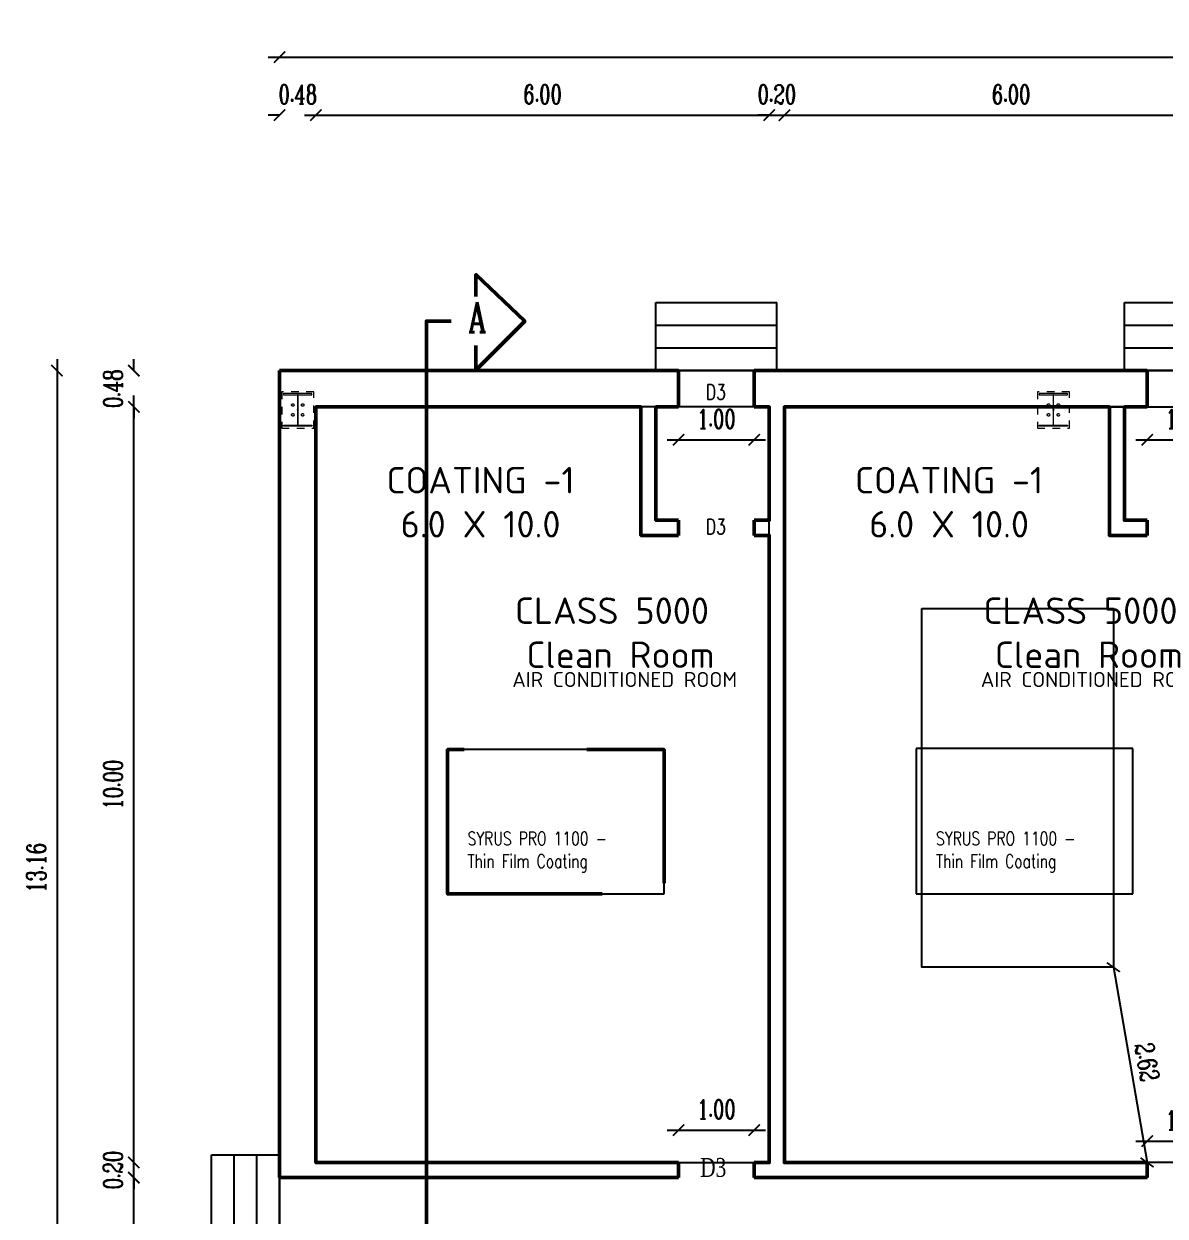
# Model space of a CAD drawing. Header units: metres. Extents: x 173383 to 173947, y -96409 to -96195.
# Drawn here: x 173880.55 to 173895.66, y -96394.65 to -96378.87 of the extents above; entities that cross this region are included whole.
import ezdxf

# ---------------------------------------------------------------- set-up
doc = ezdxf.new("R2010")
doc.units = ezdxf.units.M
doc.header["$LTSCALE"] = 3
doc.header["$MEASUREMENT"] = 0
doc.linetypes.add('ACAD_ISO10W100', pattern=[18, 12, -3, 0, -3])
doc.linetypes.add('HIDDEN', pattern=[0.375, 0.25, -0.125])
doc.layers.get('0').update_dxf_attribs({"linetype": 'CONTINUOUS', "lineweight": 50})
doc.layers.get('Defpoints').update_dxf_attribs({"linetype": 'CONTINUOUS'})
for name, color, linetype in [('2', 57, 'CONTINUOUS'), ('BLK_1_FLR_0_BLT_UP_AREA', 48, 'CONTINUOUS'), ('BLK_1_FLR_0_CARPET_AREA', 10, 'CONTINUOUS'), ('WORKSHOP_AREA', 2, 'CONTINUOUS')]:
    doc.layers.add(name, color=color, linetype=linetype)
for name, color, linetype, lineweight in [('AU_SECTION LINES', 244, 'ACAD_ISO10W100', 25), ('Cvl_Column', 7, 'CONTINUOUS', 30), ('DIST_EXIT', 7, 'CONTINUOUS', 0)]:
    doc.layers.add(name, color=color, linetype=linetype, lineweight=lineweight)
doc.styles.add('ROOMNA', font='isocpeur.ttf')
doc.styles.get("Standard").update_dxf_attribs({"font": 'romanc.shx', "width": 0.75, "height": 0.8})
doc.styles.add('style1', font='romanc.shx', dxfattribs={"width": 0.7, "height": 0.25})
doc.styles.add('styler', font='romanc.shx', dxfattribs={"width": 0.7, "height": 0.25})
doc.dimstyles.new('1', dxfattribs={"dimtxt": 0.25, "dimasz": 0.15, "dimexe": 0.15, "dimexo": 0.15, "dimgap": 0.15, "dimtad": 1, "dimzin": 3, "dimdsep": 46, "dimtxsty": 'style1', "dimblk": 'ARCHTICK', "dimcen": 0, "dimdle": 0.15, "dimse1": 1, "dimse2": 1, "dimclrd": 8, "dimclre": 13, "dimclrt": 7, "dimadec": 0, "dimazin": 0, "dimtfac": 0.65, "dimtix": 1, "dimtofl": 0, "dimtmove": 0, "dimatfit": 3, "dimfxl": 0, "dimtolj": 1, "dimtzin": 0, "dimlwd": -1, "dimlwe": -1, "dimarcsym": 0})
doc.dimstyles.new('R1', dxfattribs={"dimtxt": 0.25, "dimasz": 0.15, "dimexe": 0.18, "dimexo": 0.0625, "dimgap": 0.1, "dimtad": 1, "dimzin": 0, "dimdsep": 46, "dimtxsty": 'styler', "dimblk": 'ARCHTICK', "dimcen": 0.09, "dimse1": 1, "dimse2": 1, "dimclrd": 8, "dimclrt": 7, "dimadec": 0, "dimazin": 0, "dimtfac": 1, "dimtix": 1, "dimtofl": 0, "dimtmove": 0, "dimatfit": 3, "dimfxl": 0, "dimtolj": 1, "dimtzin": 0, "dimarcsym": 0})

# ---------------------------------------------------------------- blocks, each defined once
blk = doc.blocks.new('A$C259777f8')
at = {"layer": 'Cvl_Column', "color": 2, "linetype": 'HIDDEN', "lineweight": 15, "ltscale": 100}
for p, q in [((-4, 0), (4, 0)), ((0, 4), (0, -4))]:
    blk.add_line(p, q, dxfattribs=at)
blk.add_lwpolyline([(-213, 240), (-213, -240), (212, -240), (212, 240), (-213, 240)], dxfattribs=at)
at = {"layer": 'Cvl_Column', "color": 2, "linetype": 'Continuous', "lineweight": 15, "ltscale": 20}
for points in [[(-188, 216), (-188, 200), (187, 200), (187, 216)], [(-3, 200), (-3, -200), (3, -200), (3, 200)], [(-188, -216), (-188, -200), (187, -200), (187, -216)]]:
    blk.add_lwpolyline(points, close=True, dxfattribs=at)
at = {"layer": 'Cvl_Column', "color": 2, "linetype": 'HIDDEN', "lineweight": 15, "ltscale": 100}
for centre, radius in [((-65, 65), 17), ((0, 0), 4), ((65, 65), 17), ((-65, -65), 17), ((65, -65), 17)]:
    blk.add_circle(centre, radius, dxfattribs=at)
blk = doc.blocks.new('_ArchTick')
at = {"color": 0, "const_width": 0.15}
blk.add_lwpolyline([(-0.5, -0.5), (0.5, 0.5)], dxfattribs=at)
blk = doc.blocks.new('*D100')
at = {"layer": '2', "color": 8, "ltscale": 5}
blk.add_line((173882.009, -96396.292), (173882.009, -96393.992), dxfattribs=at)
at = {"layer": 'Defpoints', "color": 0, "ltscale": 5}
for p in [(173882.009, -96394.142), (173884.509, -96394.142), (173884.509, -96396.142)]:
    blk.add_point(p, dxfattribs=at)
at = {"layer": '2', "color": 8, "ltscale": 5, "xscale": 0.15, "yscale": 0.15, "zscale": 0.15}
for p, rotation in [((173882.009, -96394.142), 90), ((173882.009, -96396.142), 270)]:
    blk.add_blockref('_ArchTick', p, dxfattribs=dict(at, rotation=rotation))
at = {"layer": '2', "color": 7, "ltscale": 5, "insert": (173881.734, -96395.142), "char_height": 0.25, "attachment_point": 5, "rotation": 90, "style": 'style1'}
blk.add_mtext('\\A1;2.00', dxfattribs=at)
blk = doc.blocks.new('*D101')
at = {"layer": '2', "color": 8, "ltscale": 5}
for p, q in [((173882.009, -96393.942), (173882.009, -96393.792)), ((173882.009, -96394.142), (173882.009, -96394.292))]:
    blk.add_line(p, q, dxfattribs=at)
at = {"layer": 'Defpoints', "color": 0, "ltscale": 5}
for p in [(173882.009, -96393.942), (173884.509, -96393.942), (173884.509, -96394.142)]:
    blk.add_point(p, dxfattribs=at)
at = {"layer": '2', "color": 8, "ltscale": 5, "xscale": 0.15, "yscale": 0.15, "zscale": 0.15}
for p, rotation in [((173882.009, -96393.942), 270), ((173882.009, -96394.142), 90)]:
    blk.add_blockref('_ArchTick', p, dxfattribs=dict(at, rotation=rotation))
at = {"layer": '2', "color": 7, "ltscale": 5, "insert": (173881.734, -96394.042), "char_height": 0.25, "attachment_point": 5, "rotation": 90, "style": 'style1'}
blk.add_mtext('\\A1;0.20', dxfattribs=at)
blk = doc.blocks.new('*D102')
at = {"layer": '2', "color": 8, "ltscale": 5}
blk.add_line((173882.009, -96394.092), (173882.009, -96383.792), dxfattribs=at)
at = {"layer": 'Defpoints', "color": 0, "ltscale": 5}
for p in [(173882.009, -96383.942), (173884.899, -96383.942), (173884.509, -96393.942)]:
    blk.add_point(p, dxfattribs=at)
at = {"layer": '2', "color": 8, "ltscale": 5, "xscale": 0.15, "yscale": 0.15, "zscale": 0.15}
for p, rotation in [((173882.009, -96383.942), 90), ((173882.009, -96393.942), 270)]:
    blk.add_blockref('_ArchTick', p, dxfattribs=dict(at, rotation=rotation))
at = {"layer": '2', "color": 7, "ltscale": 5, "insert": (173881.734, -96388.942), "char_height": 0.25, "attachment_point": 5, "rotation": 90, "style": 'style1'}
blk.add_mtext('\\A1;10.00', dxfattribs=at)
blk = doc.blocks.new('*D103')
at = {"layer": '2', "color": 8, "ltscale": 5}
for p, q in [((173882.009, -96383.462), (173882.009, -96383.312)), ((173882.009, -96383.942), (173882.009, -96384.092))]:
    blk.add_line(p, q, dxfattribs=at)
at = {"layer": 'Defpoints', "color": 0, "ltscale": 5}
for p in [(173882.009, -96383.462), (173884.899, -96383.462), (173884.899, -96383.942)]:
    blk.add_point(p, dxfattribs=at)
at = {"layer": '2', "color": 8, "ltscale": 5, "xscale": 0.15, "yscale": 0.15, "zscale": 0.15}
for p, rotation in [((173882.009, -96383.462), 270), ((173882.009, -96383.942), 90)]:
    blk.add_blockref('_ArchTick', p, dxfattribs=dict(at, rotation=rotation))
at = {"layer": '2', "color": 7, "ltscale": 5, "insert": (173881.734, -96383.702), "char_height": 0.25, "attachment_point": 5, "rotation": 90, "style": 'style1'}
blk.add_mtext('\\A1;0.48', dxfattribs=at)
blk = doc.blocks.new('*D104')
at = {"layer": '2', "color": 8, "ltscale": 5}
blk.add_line((173880.993, -96383.312), (173880.993, -96396.772), dxfattribs=at)
at = {"layer": 'Defpoints', "color": 0, "ltscale": 5}
for p in [(173883.939, -96383.462), (173880.993, -96396.622), (173884.492, -96396.622)]:
    blk.add_point(p, dxfattribs=at)
at = {"layer": '2', "color": 8, "ltscale": 5, "xscale": 0.15, "yscale": 0.15, "zscale": 0.15}
for p, rotation in [((173880.993, -96383.462), 90), ((173880.993, -96396.622), 270)]:
    blk.add_blockref('_ArchTick', p, dxfattribs=dict(at, rotation=rotation))
at = {"layer": '2', "color": 7, "ltscale": 5, "insert": (173880.718, -96390.042), "char_height": 0.25, "attachment_point": 5, "rotation": 90, "style": 'style1'}
blk.add_mtext('\\A1;13.16', dxfattribs=at)
blk = doc.blocks.new('*D110')
at = {"layer": '2', "color": 8, "ltscale": 5}
for p, q in [((173883.939, -96380.081), (173883.789, -96380.081)), ((173884.419, -96380.081), (173884.569, -96380.081))]:
    blk.add_line(p, q, dxfattribs=at)
at = {"layer": 'Defpoints', "color": 0, "ltscale": 5}
for p in [(173884.419, -96380.081), (173883.939, -96383.462), (173884.419, -96384.686)]:
    blk.add_point(p, dxfattribs=at)
at = {"layer": '2', "color": 8, "ltscale": 5, "xscale": 0.15, "yscale": 0.15, "zscale": 0.15}
blk.add_blockref('_ArchTick', (173883.939, -96380.081), dxfattribs=at)
at = {"layer": '2', "color": 8, "ltscale": 5, "xscale": 0.15, "yscale": 0.15, "zscale": 0.15, "rotation": 180}
blk.add_blockref('_ArchTick', (173884.419, -96380.081), dxfattribs=at)
at = {"layer": '2', "color": 7, "ltscale": 5, "insert": (173884.179, -96379.806), "char_height": 0.25, "attachment_point": 5, "style": 'style1'}
blk.add_mtext('\\A1;0.48', dxfattribs=at)
blk = doc.blocks.new('*D111')
at = {"layer": '2', "color": 8, "ltscale": 5}
blk.add_line((173884.269, -96380.081), (173890.569, -96380.081), dxfattribs=at)
at = {"layer": 'Defpoints', "color": 0, "ltscale": 5}
for p in [(173890.419, -96380.081), (173890.419, -96383.942), (173884.419, -96384.686)]:
    blk.add_point(p, dxfattribs=at)
at = {"layer": '2', "color": 8, "ltscale": 5, "xscale": 0.15, "yscale": 0.15, "zscale": 0.15, "rotation": 180}
blk.add_blockref('_ArchTick', (173884.419, -96380.081), dxfattribs=at)
at = {"layer": '2', "color": 8, "ltscale": 5, "xscale": 0.15, "yscale": 0.15, "zscale": 0.15}
blk.add_blockref('_ArchTick', (173890.419, -96380.081), dxfattribs=at)
at = {"layer": '2', "color": 7, "ltscale": 5, "insert": (173887.419, -96379.806), "char_height": 0.25, "attachment_point": 5, "style": 'style1'}
blk.add_mtext('\\A1;6.00', dxfattribs=at)
blk = doc.blocks.new('*D112')
at = {"layer": '2', "color": 8, "ltscale": 5}
for p, q in [((173890.419, -96380.081), (173890.269, -96380.081)), ((173890.619, -96380.081), (173890.769, -96380.081))]:
    blk.add_line(p, q, dxfattribs=at)
at = {"layer": 'Defpoints', "color": 0, "ltscale": 5}
for p in [(173890.619, -96380.081), (173890.419, -96383.942), (173890.619, -96383.942)]:
    blk.add_point(p, dxfattribs=at)
at = {"layer": '2', "color": 8, "ltscale": 5, "xscale": 0.15, "yscale": 0.15, "zscale": 0.15}
blk.add_blockref('_ArchTick', (173890.419, -96380.081), dxfattribs=at)
at = {"layer": '2', "color": 8, "ltscale": 5, "xscale": 0.15, "yscale": 0.15, "zscale": 0.15, "rotation": 180}
blk.add_blockref('_ArchTick', (173890.619, -96380.081), dxfattribs=at)
at = {"layer": '2', "color": 7, "ltscale": 5, "insert": (173890.519, -96379.806), "char_height": 0.25, "attachment_point": 5, "style": 'style1'}
blk.add_mtext('\\A1;0.20', dxfattribs=at)
blk = doc.blocks.new('*D113')
at = {"layer": '2', "color": 8, "ltscale": 5}
blk.add_line((173890.469, -96380.081), (173896.769, -96380.081), dxfattribs=at)
at = {"layer": 'Defpoints', "color": 0, "ltscale": 5}
for p in [(173896.619, -96380.081), (173890.619, -96383.942), (173896.619, -96383.942)]:
    blk.add_point(p, dxfattribs=at)
at = {"layer": '2', "color": 8, "ltscale": 5, "xscale": 0.15, "yscale": 0.15, "zscale": 0.15, "rotation": 180}
blk.add_blockref('_ArchTick', (173890.619, -96380.081), dxfattribs=at)
at = {"layer": '2', "color": 8, "ltscale": 5, "xscale": 0.15, "yscale": 0.15, "zscale": 0.15}
blk.add_blockref('_ArchTick', (173896.619, -96380.081), dxfattribs=at)
at = {"layer": '2', "color": 7, "ltscale": 5, "insert": (173893.619, -96379.806), "char_height": 0.25, "attachment_point": 5, "style": 'style1'}
blk.add_mtext('\\A1;6.00', dxfattribs=at)
blk = doc.blocks.new('*D53')
at = {"layer": '2', "color": 8, "ltscale": 5}
blk.add_line((173883.789, -96379.312), (173916.849, -96379.312), dxfattribs=at)
at = {"layer": 'Defpoints', "color": 0, "ltscale": 5}
for p in [(173916.699, -96379.312), (173883.939, -96383.584), (173916.699, -96383.744)]:
    blk.add_point(p, dxfattribs=at)
at = {"layer": '2', "color": 8, "ltscale": 5, "xscale": 0.15, "yscale": 0.15, "zscale": 0.15, "rotation": 180}
blk.add_blockref('_ArchTick', (173883.939, -96379.312), dxfattribs=at)
at = {"layer": '2', "color": 8, "ltscale": 5, "xscale": 0.15, "yscale": 0.15, "zscale": 0.15}
blk.add_blockref('_ArchTick', (173916.699, -96379.312), dxfattribs=at)
at = {"layer": '2', "color": 7, "ltscale": 5, "insert": (173900.319, -96379.037), "char_height": 0.25, "attachment_point": 5, "style": 'style1'}
blk.add_mtext('\\A1;32.76', dxfattribs=at)
blk = doc.blocks.new('*D134')
at = {"layer": 'Defpoints', "color": 0}
for p in [(173894.972, -96391.358), (173895.419, -96393.942), (173895.419, -96393.942)]:
    blk.add_point(p, dxfattribs=at)
at = {"layer": 'DIST_EXIT', "color": 8, "lineweight": -2}
blk.add_line((173894.972, -96391.358), (173895.419, -96393.942), dxfattribs=at)
at = {"layer": 'DIST_EXIT', "color": 8, "lineweight": -2, "xscale": 0.15, "yscale": 0.15, "zscale": 0.15}
for p, rotation in [((173894.972, -96391.358), 99.81810992268551), ((173895.419, -96393.942), 279.8181099226856)]:
    blk.add_blockref('_ArchTick', p, dxfattribs=dict(at, rotation=rotation))
at = {"layer": 'DIST_EXIT', "color": 7, "insert": (173895.417, -96392.612), "char_height": 0.25, "attachment_point": 5, "rotation": 279.8181, "style": 'styler'}
blk.add_mtext('\\A1;2.62', dxfattribs=at)
blk = doc.blocks.new('*D140')
at = {"layer": '2', "color": 8}
blk.add_line((173889.069, -96393.513), (173890.369, -96393.513), dxfattribs=at)
at = {"layer": 'Defpoints', "color": 0}
for p in [(173890.219, -96393.513), (173889.219, -96393.942), (173890.219, -96393.942)]:
    blk.add_point(p, dxfattribs=at)
at = {"layer": '2', "color": 8, "xscale": 0.15, "yscale": 0.15, "zscale": 0.15, "rotation": 180}
blk.add_blockref('_ArchTick', (173889.219, -96393.513), dxfattribs=at)
at = {"layer": '2', "color": 8, "xscale": 0.15, "yscale": 0.15, "zscale": 0.15}
blk.add_blockref('_ArchTick', (173890.219, -96393.513), dxfattribs=at)
at = {"layer": '2', "color": 7, "insert": (173889.719, -96393.238), "char_height": 0.25, "attachment_point": 5, "style": 'style1'}
blk.add_mtext('\\A1;1.00', dxfattribs=at)
blk = doc.blocks.new('*D141')
at = {"layer": '2', "color": 8}
blk.add_line((173895.269, -96393.659), (173896.569, -96393.659), dxfattribs=at)
at = {"layer": 'Defpoints', "color": 0}
for p in [(173896.419, -96393.659), (173895.419, -96394.142), (173896.419, -96394.142)]:
    blk.add_point(p, dxfattribs=at)
at = {"layer": '2', "color": 8, "xscale": 0.15, "yscale": 0.15, "zscale": 0.15, "rotation": 180}
blk.add_blockref('_ArchTick', (173895.419, -96393.659), dxfattribs=at)
at = {"layer": '2', "color": 8, "xscale": 0.15, "yscale": 0.15, "zscale": 0.15}
blk.add_blockref('_ArchTick', (173896.419, -96393.659), dxfattribs=at)
at = {"layer": '2', "color": 7, "insert": (173895.919, -96393.384), "char_height": 0.25, "attachment_point": 5, "style": 'style1'}
blk.add_mtext('\\A1;1.00', dxfattribs=at)
blk = doc.blocks.new('*D145')
at = {"layer": '2', "color": 8}
blk.add_line((173889.069, -96384.377), (173890.369, -96384.377), dxfattribs=at)
at = {"layer": 'Defpoints', "color": 0}
for p in [(173889.219, -96383.942), (173890.219, -96383.942), (173890.219, -96384.377)]:
    blk.add_point(p, dxfattribs=at)
at = {"layer": '2', "color": 8, "xscale": 0.15, "yscale": 0.15, "zscale": 0.15, "rotation": 180}
blk.add_blockref('_ArchTick', (173889.219, -96384.377), dxfattribs=at)
at = {"layer": '2', "color": 8, "xscale": 0.15, "yscale": 0.15, "zscale": 0.15}
blk.add_blockref('_ArchTick', (173890.219, -96384.377), dxfattribs=at)
at = {"layer": '2', "color": 7, "insert": (173889.719, -96384.102), "char_height": 0.25, "attachment_point": 5, "style": 'style1'}
blk.add_mtext('\\A1;1.00', dxfattribs=at)
blk = doc.blocks.new('*D146')
at = {"layer": '2', "color": 8}
blk.add_line((173895.269, -96384.377), (173896.569, -96384.377), dxfattribs=at)
at = {"layer": 'Defpoints', "color": 0}
for p in [(173895.419, -96383.942), (173896.419, -96383.942), (173896.419, -96384.377)]:
    blk.add_point(p, dxfattribs=at)
at = {"layer": '2', "color": 8, "xscale": 0.15, "yscale": 0.15, "zscale": 0.15, "rotation": 180}
blk.add_blockref('_ArchTick', (173895.419, -96384.377), dxfattribs=at)
at = {"layer": '2', "color": 8, "xscale": 0.15, "yscale": 0.15, "zscale": 0.15}
blk.add_blockref('_ArchTick', (173896.419, -96384.377), dxfattribs=at)
at = {"layer": '2', "color": 7, "insert": (173895.919, -96384.102), "char_height": 0.25, "attachment_point": 5, "style": 'style1'}
blk.add_mtext('\\A1;1.00', dxfattribs=at)

msp = doc.modelspace()

# ---------------------------------------------------------------- linework, layer by layer
at = {"color": 4, "ltscale": 400}
for p, q in [((173883.939, -96383.462), (173883.939, -96394.142)), ((173883.939, -96383.462), (173889.219, -96383.462)), ((173883.939, -96394.142), (173883.939, -96383.462)), ((173889.219, -96383.742), (173889.219, -96383.462)), ((173889.219, -96383.462), (173889.219, -96383.942)), ((173890.219, -96383.462), (173895.419, -96383.462)), ((173895.419, -96383.942), (173895.419, -96383.462)), ((173895.419, -96383.462), (173895.419, -96383.942)), ((173889.219, -96385.442), (173889.219, -96385.642)), ((173883.939, -96394.142), (173889.219, -96394.142))]:
    msp.add_line(p, q, dxfattribs=at)
at = {"ltscale": 400}
msp.add_line((173884.419, -96383.462), (173883.939, -96383.462), dxfattribs=at)
at = {"color": 4}
for p, q in [((173890.219, -96383.462), (173890.219, -96383.942)), ((173890.219, -96383.942), (173890.419, -96383.942)), ((173890.419, -96383.942), (173890.419, -96385.442)), ((173890.619, -96393.942), (173890.619, -96383.942)), ((173890.619, -96383.942), (173894.919, -96383.942)), ((173894.919, -96383.942), (173894.919, -96385.642)), ((173895.119, -96385.442), (173895.119, -96383.942)), ((173895.119, -96383.942), (173895.419, -96383.942)), ((173890.419, -96385.442), (173890.219, -96385.442)), ((173890.219, -96385.442), (173890.219, -96385.642)), ((173895.419, -96385.442), (173895.119, -96385.442)), ((173895.419, -96385.642), (173895.419, -96385.442)), ((173890.219, -96385.642), (173890.419, -96385.642)), ((173890.419, -96385.642), (173890.419, -96393.942)), ((173894.919, -96385.642), (173895.419, -96385.642)), ((173889.219, -96394.142), (173889.219, -96393.942)), ((173890.419, -96393.942), (173890.219, -96393.942)), ((173890.219, -96393.942), (173890.219, -96394.142)), ((173895.419, -96393.942), (173890.619, -96393.942)), ((173895.419, -96394.142), (173895.419, -96393.942)), ((173890.219, -96394.142), (173895.419, -96394.142)), ((173890.219, -96394.142), (173895.419, -96394.142))]:
    msp.add_line(p, q, dxfattribs=at)
at = {"color": 1, "ltscale": 100}
msp.add_lwpolyline([(173886.534, -96383.13), (173886.534, -96383.454), (173887.182, -96382.806), (173886.537, -96382.19), (173886.534, -96382.482, -76506.349461), (173886.534, -96382.482)], format="xyb", dxfattribs=at)
msp.add_lwpolyline([(173886.21, -96382.806), (173885.882, -96382.806), (173885.882, -96406.586), (173886.21, -96406.586)], dxfattribs=at)
at = {"color": 4}
for points in [[(173889.219, -96393.942), (173884.419, -96393.942), (173884.419, -96383.942), (173888.719, -96383.942), (173888.719, -96385.642), (173889.219, -96385.642)], [(173890.219, -96385.442), (173890.419, -96385.442), (173890.419, -96383.942), (173890.219, -96383.942)], [(173895.419, -96393.942), (173890.619, -96393.942), (173890.619, -96383.942), (173894.919, -96383.942), (173894.919, -96385.642), (173895.419, -96385.642)], [(173895.419, -96383.942), (173895.119, -96383.942), (173895.119, -96385.442), (173895.419, -96385.442)], [(173890.219, -96385.642), (173890.419, -96385.642), (173890.419, -96393.942), (173890.219, -96393.942)]]:
    msp.add_lwpolyline(points, dxfattribs=at)
at = {"color": 4, "ltscale": 400}
msp.add_lwpolyline([(173889.219, -96383.942), (173888.919, -96383.942), (173888.919, -96385.442), (173889.219, -96385.442)], dxfattribs=at)
for points in [[(173886.382, -96388.478), (173886.161, -96388.478), (173886.161, -96390.388), (173888.209, -96390.388)], [(173889.026, -96390.247), (173889.026, -96388.478), (173888.002, -96388.478)]]:
    msp.add_lwpolyline(points)
at = {"layer": '2', "ltscale": 5}
for p, q in [((173888.919, -96382.562), (173890.519, -96382.562)), ((173888.919, -96383.462), (173888.919, -96382.562)), ((173890.519, -96383.462), (173890.519, -96382.562)), ((173895.119, -96382.562), (173896.719, -96382.562)), ((173895.119, -96383.462), (173895.119, -96382.562)), ((173888.919, -96382.862), (173890.519, -96382.862)), ((173895.119, -96382.862), (173896.719, -96382.862)), ((173888.919, -96383.162), (173890.519, -96383.162)), ((173895.119, -96383.162), (173896.719, -96383.162)), ((173889.219, -96383.462), (173890.219, -96383.462)), ((173895.419, -96383.462), (173896.419, -96383.462)), ((173883.039, -96398.922), (173883.039, -96393.842)), ((173883.039, -96393.842), (173883.939, -96393.842)), ((173883.339, -96398.922), (173883.339, -96393.842)), ((173883.639, -96398.922), (173883.639, -96393.842)), ((173883.939, -96398.922), (173883.939, -96394.142))]:
    msp.add_line(p, q, dxfattribs=at)
for points in [[(173890.419, -96383.942), (173884.419, -96383.942), (173884.419, -96393.942), (173890.419, -96393.942)], [(173890.619, -96383.942), (173896.619, -96383.942), (173896.619, -96393.942), (173890.619, -96393.942)]]:
    msp.add_lwpolyline(points, close=True, dxfattribs=at)
at = {"layer": 'AU_SECTION LINES', "ltscale": 5}
for points in [[(173889.026, -96388.478), (173886.161, -96388.478), (173886.161, -96390.388), (173889.026, -96390.388)], [(173895.23, -96388.461), (173892.361, -96388.461), (173892.361, -96390.388), (173895.23, -96390.388)]]:
    msp.add_lwpolyline(points, close=True, dxfattribs=at)
at = {"layer": 'BLK_1_FLR_0_BLT_UP_AREA', "color": 48}
msp.add_lwpolyline([(173883.939, -96383.462), (173901.819, -96383.462), (173901.819, -96381.52), (173910.219, -96381.52), (173910.219, -96383.462), (173916.699, -96383.462), (173916.699, -96396.622), (173893.974, -96396.622), (173893.974, -96405.927), (173883.939, -96405.927)], close=True, dxfattribs=at)
at = {"layer": 'BLK_1_FLR_0_CARPET_AREA', "color": 14}
msp.add_lwpolyline([(173896.419, -96383.462), (173895.419, -96383.462), (173895.419, -96383.942), (173890.619, -96383.942), (173890.619, -96393.942), (173895.419, -96393.942), (173895.419, -96394.142), (173890.219, -96394.142), (173890.219, -96393.942), (173890.419, -96393.942), (173890.419, -96383.942), (173890.219, -96383.942), (173890.219, -96383.462), (173889.219, -96383.462), (173889.219, -96383.942), (173884.419, -96383.942), (173884.419, -96393.942), (173889.219, -96393.942), (173889.219, -96394.142), (173883.939, -96394.142), (173883.939, -96396.142)], dxfattribs=at)
at = {"layer": 'WORKSHOP_AREA', "lineweight": -2, "ltscale": 5}
msp.add_lwpolyline([(173892.438, -96386.608), (173894.972, -96386.608), (173894.972, -96391.358), (173892.438, -96391.358)], close=True, dxfattribs=at)

# ---------------------------------------------------------------- block references
at = {"linetype": 'Continuous', "lineweight": 13, "xscale": 0.0010000000474975, "yscale": 0.0010000000474975, "zscale": 0.0010000000474975}
for p in [(173884.179, -96383.982), (173894.179, -96383.982)]:
    msp.add_blockref('A$C259777f8', p, dxfattribs=at)

# ---------------------------------------------------------------- texts
at = {"width": 0.75}
for p in [(173889.58, -96383.846), (173889.58, -96385.627)]:
    msp.add_text('D3', height=0.2, dxfattribs=at).set_placement(p)
at = {"attachment_point": 2, "style": 'ROOMNA'}
for s, insert, char_height, width in [('COATING -1 \\P6.0 X 10.0', (173886.598, -96384.737), 0.35, 3.15981), ('COATING -1 \\P6.0 X 10.0', (173892.798, -96384.737), 0.35, 3.15981), ('CLASS 5000\\P Clean Room', (173888.337, -96386.464), 0.35, 2.79524), ('CLASS 5000\\P Clean Room', (173894.537, -96386.464), 0.35, 2.79524), ('AIR CONDITIONED ROOM', (173888.505, -96387.45), 0.2, 3.15981), ('AIR CONDITIONED ROOM', (173894.705, -96387.45), 0.2, 3.15981)]:
    msp.add_mtext(s, dxfattribs=dict(at, insert=insert, char_height=char_height, width=width))
at = {"lineweight": 18, "char_height": 0.18, "width": 2.30176, "attachment_point": 7}
for insert in [(173886.425, -96390.104), (173892.625, -96390.104)]:
    msp.add_mtext('SYRUS PRO 1100 - Thin Film Coating', dxfattribs=dict(at, insert=insert))
at = {"insert": (173889.677, -96393.882), "char_height": 0.25, "width": 3.18743, "attachment_point": 2}
msp.add_mtext('{\\fTimes New Roman|b0|i0|c0|p18;D3}', dxfattribs=at)
at = {"layer": 'AU_SECTION LINES', "insert": (173886.554, -96382.555), "char_height": 0.4, "width": 1.76457, "attachment_point": 2, "rotation": 0, "style": 'styler'}
msp.add_mtext('A', dxfattribs=at)

# ---------------------------------------------------------------- dimensions: what is measured, and where the dimension line sits
at = {"layer": '2', "ltscale": 5}
for base, p1, p2, override, picture, middle in [((173916.699, -96379.312), (173883.939, -96383.584), (173916.699, -96383.744), {"dimpost": '\\X'}, '*D53', (173900.319, -96379.037)), ((173884.419, -96380.081), (173883.939, -96383.462), (173884.419, -96384.686), {"dimpost": '\\X'}, '*D110', (173884.179, -96379.806)), ((173890.419, -96380.081), (173884.419, -96384.686), (173890.419, -96383.942), {"dimpost": '\\X', "dimtmove": 1}, '*D111', (173887.419, -96379.806)), ((173890.619, -96380.081), (173890.419, -96383.942), (173890.619, -96383.942), {"dimpost": '\\X', "dimtmove": 1}, '*D112', (173890.519, -96379.806)), ((173896.619, -96380.081), (173890.619, -96383.942), (173896.619, -96383.942), {"dimpost": '\\X', "dimtmove": 1}, '*D113', (173893.619, -96379.806))]:
    dim = msp.add_linear_dim(base=base, p1=p1, p2=p2, dimstyle='1', override=override, dxfattribs=at)
    dim.commit()
    dim.dimension.update_dxf_attribs({"geometry": picture, "text_midpoint": middle})
for base, p1, p2, override, picture, middle in [((173880.993, -96396.622), (173883.939, -96383.462), (173884.492, -96396.622), {"dimpost": '\\X'}, '*D104', (173880.718, -96390.042)), ((173882.009, -96383.462), (173884.899, -96383.942), (173884.899, -96383.462), {"dimpost": '\\X', "dimtmove": 1}, '*D103', (173881.734, -96383.702)), ((173882.009, -96383.942), (173884.509, -96393.942), (173884.899, -96383.942), {"dimpost": '\\X', "dimtmove": 1}, '*D102', (173881.734, -96388.942)), ((173882.009, -96393.942), (173884.509, -96394.142), (173884.509, -96393.942), {"dimpost": '\\X', "dimtmove": 1}, '*D101', (173881.734, -96394.042)), ((173882.009, -96394.142), (173884.509, -96396.142), (173884.509, -96394.142), {"dimpost": '\\X', "dimtmove": 1}, '*D100', (173881.734, -96395.142))]:
    dim = msp.add_linear_dim(base=base, p1=p1, p2=p2, angle=90, dimstyle='1', override=override, dxfattribs=at)
    dim.commit()
    dim.dimension.update_dxf_attribs({"geometry": picture, "text_midpoint": middle})
at = {"layer": '2', "color": 7}
for base, p1, p2, picture, middle in [((173890.219, -96384.377), (173889.219, -96383.942), (173890.219, -96383.942), '*D145', (173889.719, -96384.102)), ((173896.419, -96384.377), (173895.419, -96383.942), (173896.419, -96383.942), '*D146', (173895.919, -96384.102)), ((173890.219, -96393.513), (173889.219, -96393.942), (173890.219, -96393.942), '*D140', (173889.719, -96393.238)), ((173896.419, -96393.659), (173895.419, -96394.142), (173896.419, -96394.142), '*D141', (173895.919, -96393.384))]:
    dim = msp.add_linear_dim(base=base, p1=p1, p2=p2, dimstyle='1', override={"dimpost": '\\X'}, dxfattribs=at)
    dim.commit()
    dim.dimension.update_dxf_attribs({"geometry": picture, "text_midpoint": middle})
at = {"layer": 'DIST_EXIT'}
dim = msp.add_aligned_dim(p1=(173894.972, -96391.358), p2=(173895.419, -96393.942), distance=0, dimstyle='R1', dxfattribs=at)
dim.commit()
dim.dimension.update_dxf_attribs({"geometry": '*D134', "text_midpoint": (173895.417, -96392.612)})

doc.saveas('drawing.dxf')
